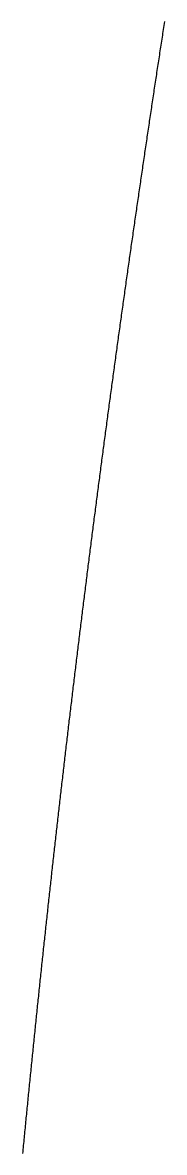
# Model space of a CAD drawing. Extents: x 6805096 to 46905100, y -25788412 to -58651.
# Drawn here: x 6896703 to 7038132, y -10857726 to -9734297 of the extents above; entities that cross this region are included whole.
import ezdxf

# ---------------------------------------------------------------- set-up
doc = ezdxf.new("R2010")
doc.units = 0

msp = doc.modelspace()

# ---------------------------------------------------------------- linework, layer by layer
at = {"layer": 'Layer 1'}
for p, q in [((7037229.798331, -9739155.423699), (7036929.365551, -9741098.929124)), ((7037530.424963, -9737211.945298), (7037229.798331, -9739155.423699)), ((7037831.245445, -9735268.493935), (7037530.424963, -9737211.945298)), ((7038132.259775, -9733325.069626), (7037831.245445, -9735268.493935)), ((7035430.109465, -9750816.861084), (7035130.839821, -9752760.52834)), ((7035729.572969, -9748873.220764), (7035430.109465, -9750816.861084)), ((7036029.23033, -9746929.607392), (7035729.572969, -9748873.220764)), ((7036329.081549, -9744986.020985), (7036029.23033, -9746929.607392)), ((7036629.126623, -9743042.461557), (7036329.081549, -9744986.020985)), ((7036929.365551, -9741098.929124), (7036629.126623, -9743042.461557)), ((7033637.399536, -9762479.268119), (7033339.293076, -9764423.096671)), ((7033935.699863, -9760535.466412), (7033637.399536, -9762479.268119)), ((7034234.194057, -9758591.691567), (7033935.699863, -9760535.466412)), ((7034532.882115, -9756647.943596), (7034234.194057, -9758591.691567)), ((7034831.764037, -9754704.222515), (7034532.882115, -9756647.943596)), ((7035130.839821, -9752760.52834), (7034831.764037, -9754704.222515)), ((7032148.805936, -9772198.679039), (7031851.668832, -9774142.641597)), ((7032446.136913, -9770254.743253), (7032148.805936, -9772198.679039)), ((7032743.661763, -9768310.834253), (7032446.136913, -9770254.743253)), ((7033041.380484, -9766366.952054), (7032743.661763, -9768310.834253)), ((7033339.293076, -9764423.096671), (7033041.380484, -9766366.952054)), ((7030368.891474, -9783862.855439), (7030072.917643, -9785806.978315)), ((7030665.059187, -9781918.759247), (7030368.891474, -9783862.855439)), ((7030961.42078, -9779974.689751), (7030665.059187, -9781918.759247)), ((7031257.976253, -9778030.646968), (7030961.42078, -9779974.689751)), ((7031554.725604, -9776086.630912), (7031257.976253, -9778030.646968)), ((7031851.668832, -9774142.641597), (7031554.725604, -9776086.630912)), ((7028595.956768, -9795527.992408), (7028301.146258, -9797472.275066)), ((7028890.961168, -9793583.736343), (7028595.956768, -9795527.992408)), ((7029186.159457, -9791639.506886), (7028890.961168, -9793583.736343)), ((7029481.551633, -9789695.304053), (7029186.159457, -9791639.506886)), ((7029777.137696, -9787751.127857), (7029481.551633, -9789695.304053)), ((7030072.917643, -9785806.978315), (7029777.137696, -9787751.127857)), ((7026830.002105, -9807194.086739), (7026536.354964, -9809138.528646)), ((7027123.843145, -9805249.671336), (7026830.002105, -9807194.086739)), ((7027417.878081, -9803305.282453), (7027123.843145, -9805249.671336)), ((7027712.106913, -9801360.920103), (7027417.878081, -9803305.282453)), ((7028006.529639, -9799416.584303), (7027712.106913, -9801360.920103)), ((7028301.146258, -9797472.275066), (7028006.529639, -9799416.584303)), ((7025363.705406, -9816916.561022), (7025071.027775, -9818861.135228)), ((7025656.576942, -9814972.013246), (7025363.705406, -9816916.561022)), ((7025949.642381, -9813027.491914), (7025656.576942, -9814972.013246)), ((7026242.901722, -9811082.997043), (7025949.642381, -9813027.491914)), ((7026536.354964, -9809138.528646), (7026242.901722, -9811082.997043)), ((7023610.54824, -9828584.402195), (7023319.034067, -9830529.134671)), ((7023902.256327, -9826639.69606), (7023610.54824, -9828584.402195)), ((7024194.158325, -9824695.016281), (7023902.256327, -9826639.69606)), ((7024486.254234, -9822750.362873), (7024194.158325, -9824695.016281)), ((7024778.544051, -9820805.73585), (7024486.254234, -9822750.362873)), ((7025071.027775, -9818861.135228), (7024778.544051, -9820805.73585)), ((7021864.371937, -9840253.191651), (7021574.021268, -9842198.081862)), ((7022154.916527, -9838308.327691), (7021864.371937, -9840253.191651)), ((7022445.655036, -9836363.489999), (7022154.916527, -9838308.327691)), ((7022736.587463, -9834418.678588), (7022445.655036, -9836363.489999)), ((7023027.713807, -9832473.893474), (7022736.587463, -9834418.678588)), ((7023319.034067, -9830529.134671), (7023027.713807, -9832473.893474)), ((7020125.176784, -9851922.926184), (7019835.989669, -9853867.973597)), ((7020414.557829, -9849977.904934), (7020125.176784, -9851922.926184)), ((7020704.132801, -9848032.909862), (7020414.557829, -9849977.904934)), ((7020993.901699, -9846087.940983), (7020704.132801, -9848032.909862)), ((7021283.864522, -9844142.998311), (7020993.901699, -9846087.940983)), ((7021574.021268, -9842198.081862), (7021283.864522, -9844142.998311)), ((7018392.963071, -9863593.602589), (7018104.939557, -9865538.80667)), ((7018681.180522, -9861648.424583), (7018392.963071, -9863593.602589)), ((7018969.591909, -9859703.272666), (7018681.180522, -9861648.424583)), ((7019258.19723, -9857758.146853), (7018969.591909, -9859703.272666)), ((7019546.996483, -9855813.047158), (7019258.19723, -9857758.146853)), ((7019835.989669, -9853867.973597), (7019546.996483, -9855813.047158)), ((7016954.784896, -9873319.883434), (7016667.731086, -9875265.217663)), ((7017242.032649, -9871374.575206), (7016954.784896, -9873319.883434)), ((7017529.474344, -9869429.292993), (7017242.032649, -9871374.575206)), ((7017817.109981, -9867484.036809), (7017529.474344, -9869429.292993)), ((7018104.939557, -9865538.80667), (7017817.109981, -9867484.036809)), ((7015235.371238, -9884992.278282), (7014949.481118, -9886937.768198)), ((7015521.45531, -9883046.814277), (7015235.371238, -9884992.278282)), ((7015807.733332, -9881101.376198), (7015521.45531, -9883046.814277)), ((7016094.205303, -9879155.964059), (7015807.733332, -9881101.376198)), ((7016380.871221, -9877210.577876), (7016094.205303, -9879155.964059)), ((7016667.731086, -9875265.217663), (7016380.871221, -9877210.577876)), ((7013522.939838, -9896665.605922), (7013238.213456, -9898611.250992)), ((7013807.86018, -9894719.986675), (7013522.939838, -9896665.605922)), ((7014092.974481, -9892774.393263), (7013807.86018, -9894719.986675)), ((7014378.282738, -9890828.825704), (7014092.974481, -9892774.393263)), ((7014663.784951, -9888883.284011), (7014378.282738, -9890828.825704)), ((7014949.481118, -9886937.768198), (7014663.784951, -9888883.284011)), ((7011817.490985, -9908339.863149), (7011533.928388, -9910285.662838)), ((7012101.247549, -9906394.089193), (7011817.490985, -9908339.863149)), ((7012385.19808, -9904448.340984), (7012101.247549, -9906394.089193)), ((7012669.342575, -9902502.618538), (7012385.19808, -9904448.340984)), ((7012953.681034, -9900556.921869), (7012669.342575, -9902502.618538)), ((7013238.213456, -9898611.250992), (7012953.681034, -9900556.921869)), ((7010401.617705, -9918069.118627), (7010119.024966, -9920015.046758)), ((7010684.404417, -9916123.216155), (7010401.617705, -9918069.118627)), ((7010967.385103, -9914177.339356), (7010684.404417, -9916123.216155)), ((7011250.55976, -9912231.488246), (7010967.385103, -9914177.339356)), ((7011533.928388, -9910285.662838), (7011250.55976, -9912231.488246)), ((7008708.970936, -9929745.071773), (7008427.542072, -9931691.153544)), ((7008990.593783, -9927799.015571), (7008708.970936, -9929745.071773)), ((7009272.410611, -9925852.984954), (7008990.593783, -9927799.015571)), ((7009554.421418, -9923906.979936), (7009272.410611, -9925852.984954)), ((7009836.626204, -9921961.000533), (7009554.421418, -9923906.979936)), ((7010119.024966, -9920015.046758), (7009836.626204, -9921961.000533)), ((7007023.307532, -9941421.945424), (7006743.04259, -9943368.180301)), ((7007303.766465, -9939475.736028), (7007023.307532, -9941421.945424)), ((7007584.419387, -9937529.552126), (7007303.766465, -9939475.736028)), ((7007865.266296, -9935583.393735), (7007584.419387, -9937529.552126)), ((7008146.307191, -9933637.26087), (7007865.266296, -9935583.393735)), ((7008427.542072, -9931691.153544), (7008146.307191, -9933637.26087)), ((7005344.627782, -9953099.736377), (7005065.52681, -9955046.123826)), ((7005623.922752, -9951153.37432), (7005344.627782, -9953099.736377)), ((7005903.411719, -9949207.037668), (7005623.922752, -9951153.37432)), ((7006183.094683, -9947260.726438), (7005903.411719, -9949207.037668)), ((7006462.97164, -9945314.440644), (7006183.094683, -9947260.726438)), ((7006743.04259, -9943368.180301), (7006462.97164, -9945314.440644)), ((7003672.931973, -9964778.441426), (7003394.99502, -9966724.980913)), ((7003951.062933, -9962831.927242), (7003672.931973, -9964778.441426)), ((7004229.387898, -9960885.438375), (7003951.062933, -9962831.927242)), ((7004507.906867, -9958938.97484), (7004229.387898, -9960885.438375)), ((7004786.619838, -9956992.536652), (7004507.906867, -9958938.97484)), ((7005065.52681, -9955046.123826), (7004786.619838, -9956992.536652)), ((7002285.187297, -9974511.39159), (7002008.220396, -9976458.057367)), ((7002562.348212, -9972564.751041), (7002285.187297, -9974511.39159)), ((7002839.703138, -9970618.135736), (7002562.348212, -9972564.751041)), ((7003117.252074, -9968671.545688), (7002839.703138, -9970618.135736)), ((7003394.99502, -9966724.980913), (7003117.252074, -9968671.545688)), ((7000626.296132, -9986191.764158), (7000350.493338, -9988138.580994)), ((7000902.292948, -9984244.972462), (7000626.296132, -9986191.764158)), ((7001178.483784, -9982298.20592), (7000902.292948, -9984244.972462)), ((7001454.868638, -9980351.464547), (7001178.483784, -9982298.20592)), ((7001731.447509, -9978404.748358), (7001454.868638, -9980351.464547)), ((7002008.220396, -9976458.057367), (7001731.447509, -9978404.748358)), ((6998974.389728, -9997873.041742), (6998699.751088, -9999820.009102)), ((6999249.222397, -9995926.099433), (6998974.389728, -9997873.041742)), ((6999524.249094, -9993979.182188), (6999249.222397, -9995926.099433)), ((6999799.469817, -9992032.290024), (6999524.249094, -9993979.182188)), ((7000074.884565, -9990085.422954), (6999799.469817, -9992032.290024)), ((7000350.493338, -9988138.580994), (7000074.884565, -9990085.422954)), ((6997329.468372, -10009555.221137), (6997055.993935, -10011502.338487)), ((6997603.136846, -10007608.128748), (6997329.468372, -10009555.221137)), ((6997876.999356, -10005661.061336), (6997603.136846, -10007608.128748)), ((6998151.055901, -10003714.018914), (6997876.999356, -10005661.061336)), ((6998425.306478, -10001767.001498), (6998151.055901, -10003714.018914)), ((6998699.751088, -9999820.009102), (6998425.306478, -10001767.001498)), ((6995964.036586, -10019291.057204), (6995691.532354, -10021238.299138)), ((6996236.734861, -10017343.840157), (6995964.036586, -10019291.057204)), ((6996509.627178, -10015396.648012), (6996236.734861, -10017343.840157)), ((6996782.713537, -10013449.480784), (6996509.627178, -10015396.648012)), ((6997055.993935, -10011502.338487), (6996782.713537, -10013449.480784)), ((6994331.921903, -10030974.881594), (6994060.581963, -10032922.272539)), ((6994603.455895, -10029027.515447), (6994331.921903, -10030974.881594)), ((6994875.183937, -10027080.174113), (6994603.455895, -10029027.515447)), ((6995147.106029, -10025132.857607), (6994875.183937, -10027080.174113)), ((6995419.222168, -10023185.565944), (6995147.106029, -10025132.857607)), ((6995691.532354, -10021238.299138), (6995419.222168, -10023185.565944)), ((6992706.793088, -10042659.598714), (6992436.617487, -10044607.138136)), ((6992977.162748, -10040712.084002), (6992706.793088, -10042659.598714)), ((6993247.726467, -10038764.594013), (6992977.162748, -10040712.084002)), ((6993518.484244, -10036817.128763), (6993247.726467, -10038764.594013)), ((6993789.436076, -10034869.688267), (6993518.484244, -10036817.128763)), ((6994060.581963, -10032922.272539), (6993789.436076, -10034869.688267)), ((6991088.650428, -10054345.20536), (6990819.639215, -10056292.892724)), ((6991357.855709, -10052397.542615), (6991088.650428, -10054345.20536)), ((6991627.255057, -10050449.904506), (6991357.855709, -10052397.542615)), ((6991896.84847, -10048502.291047), (6991627.255057, -10050449.904506)), ((6992166.635947, -10046554.702252), (6991896.84847, -10048502.291047)), ((6992436.617487, -10044607.138136), (6992166.635947, -10046554.702252)), ((6989745.535067, -10064083.888083), (6989477.494213, -10066031.698325)), ((6990013.769995, -10062136.102388), (6989745.535067, -10064083.888083)), ((6990282.198997, -10060188.341253), (6990013.769995, -10062136.102388)), ((6990550.822071, -10058240.604693), (6990282.198997, -10060188.341253)), ((6990819.639215, -10056292.892724), (6990550.822071, -10058240.604693)), ((6988140.20111, -10075771.1172), (6987873.324732, -10077719.074405)), ((6988407.271571, -10073823.184452), (6988140.20111, -10075771.1172)), ((6988674.536113, -10071875.276176), (6988407.271571, -10073823.184452)), ((6988941.994735, -10069927.392386), (6988674.536113, -10071875.276176)), ((6989209.647435, -10067979.533097), (6988941.994735, -10069927.392386)), ((6989477.494213, -10066031.698325), (6989209.647435, -10067979.533097)), ((6986541.854127, -10087459.226762), (6986276.142272, -10089407.330396)), ((6986807.760072, -10085511.147496), (6986541.854127, -10087459.226762)), ((6987073.860106, -10083563.092612), (6986807.760072, -10085511.147496)), ((6987340.154228, -10081615.062126), (6987073.860106, -10083563.092612)), ((6987606.642437, -10079667.056052), (6987340.154228, -10081615.062126)), ((6987873.324732, -10077719.074405), (6987606.642437, -10079667.056052)), ((6984950.494406, -10099148.213563), (6984685.947124, -10101096.463092)), ((6985215.235788, -10097199.988312), (6984950.494406, -10099148.213563)), ((6985480.171266, -10095251.787356), (6985215.235788, -10097199.988312)), ((6985745.300841, -10093303.610708), (6985480.171266, -10095251.787356)), ((6986010.62451, -10091355.458383), (6985745.300841, -10093303.610708)), ((6986276.142272, -10089407.330396), (6986010.62451, -10091355.458383)), ((6983366.122238, -10110838.074398), (6983102.739575, -10112786.469288)), ((6983629.699007, -10108889.703698), (6983366.122238, -10110838.074398)), ((6983893.469881, -10106941.357202), (6983629.699007, -10108889.703698)), ((6984157.43486, -10104993.034926), (6983893.469881, -10106941.357202)), ((6984421.593941, -10103044.736884), (6984157.43486, -10104993.034926)), ((6984685.947124, -10101096.463092), (6984421.593941, -10103044.736884)), ((6982051.150018, -10120580.290447), (6981788.737909, -10122528.806062)), ((6982313.756241, -10118631.798947), (6982051.150018, -10120580.290447)), ((6982576.556575, -10116683.331577), (6982313.756241, -10118631.798947)), ((6982839.55102, -10114734.888352), (6982576.556575, -10116683.331577)), ((6983102.739575, -10112786.469288), (6982839.55102, -10114734.888352)), ((6980479.58911, -10132271.745354), (6980218.341709, -10134220.405352)), ((6980741.030633, -10130323.109384), (6980479.58911, -10132271.745354)), ((6981002.666275, -10128374.497454), (6980741.030633, -10130323.109384)), ((6981264.496036, -10126425.909581), (6981002.666275, -10128374.497454)), ((6981526.519914, -10124477.345779), (6981264.496036, -10126425.909581)), ((6981788.737909, -10122528.806062), (6981526.519914, -10124477.345779)), ((6978915.016572, -10143964.065216), (6978654.933928, -10145912.86906)), ((6979175.293346, -10142015.285309), (6978915.016572, -10143964.065216)), ((6979435.764248, -10140066.529354), (6979175.293346, -10142015.285309)), ((6979696.429277, -10138117.797366), (6979435.764248, -10140066.529354)), ((6979957.288431, -10136169.08936), (6979696.429277, -10138117.797366)), ((6980218.341709, -10134220.405352), (6979957.288431, -10136169.08936)), ((6977357.432693, -10155657.246826), (6977098.514853, -10157606.193984)), ((6977616.54467, -10153708.323516), (6977357.432693, -10155657.246826)), ((6977875.850784, -10151759.42407), (6977616.54467, -10153708.323516)), ((6978135.351032, -10149810.548502), (6977875.850784, -10151759.42407)), ((6978395.045414, -10147861.696827), (6978135.351032, -10149810.548502)), ((6978654.933928, -10145912.86906), (6978395.045414, -10147861.696827)), ((6976064.784893, -10165402.220802), (6975806.83776, -10167351.28698)), ((6976322.92617, -10163453.178399), (6976064.784893, -10165402.220802)), ((6976581.26159, -10161504.159785), (6976322.92617, -10163453.178399)), ((6976839.791151, -10159555.164975), (6976581.26159, -10161504.159785)), ((6977098.514853, -10157606.193984), (6976839.791151, -10159555.164975)), ((6974520.014304, -10177096.973961), (6974263.232064, -10179046.182472)), ((6974776.990696, -10175147.789135), (6974520.014304, -10177096.973961)), ((6975034.161239, -10173198.628009), (6974776.990696, -10175147.789135)), ((6975291.525932, -10171249.490598), (6975034.161239, -10173198.628009)), ((6975549.084773, -10169300.376916), (6975291.525932, -10171249.490598)), ((6975806.83776, -10167351.28698), (6975549.084773, -10169300.376916)), ((6972982.233191, -10188792.579788), (6972726.615892, -10190741.930099)), ((6973238.044651, -10186843.253073), (6972982.233191, -10188792.579788)), ((6973494.050269, -10184893.949969), (6973238.044651, -10186843.253073)), ((6973750.250045, -10182944.670491), (6973494.050269, -10184893.949969)), ((6974006.643977, -10180995.414654), (6973750.250045, -10182944.670491)), ((6974263.232064, -10179046.182472), (6974006.643977, -10180995.414654)), ((6971451.441844, -10200489.035078), (6971196.989533, -10202438.526654)), ((6971706.088322, -10198539.567008), (6971451.441844, -10200489.035078)), ((6971960.928968, -10196590.122461), (6971706.088322, -10198539.567008)), ((6972215.963779, -10194640.70145), (6971960.928968, -10196590.122461)), ((6972471.192754, -10192691.303991), (6972215.963779, -10194640.70145)), ((6972726.615892, -10190741.930099), (6972471.192754, -10192691.303991)), ((6970181.122, -10210236.727736), (6969927.640551, -10212186.336626)), ((6970434.797624, -10208287.142279), (6970181.122, -10210236.727736)), ((6970688.667422, -10206337.58027), (6970434.797624, -10208287.142279)), ((6970942.731392, -10204388.041723), (6970688.667422, -10206337.58027)), ((6971196.989533, -10202438.526654), (6970942.731392, -10204388.041723)), ((6968663.145972, -10221934.732051), (6968410.8296, -10223884.481227)), ((6968915.656528, -10219985.006219), (6968663.145972, -10221934.732051)), ((6969168.361264, -10218035.303745), (6968915.656528, -10219985.006219)), ((6969421.260181, -10216085.624645), (6969168.361264, -10218035.303745)), ((6969674.353277, -10214135.968934), (6969421.260181, -10216085.624645)), ((6969927.640551, -10212186.336626), (6969674.353277, -10214135.968934)), ((6967152.160528, -10233633.576748), (6966901.009281, -10235583.465677)), ((6967403.505966, -10231683.711075), (6967152.160528, -10233633.576748)), ((6967655.045594, -10229733.868671), (6967403.505966, -10231683.711075)), ((6967906.779409, -10227784.049552), (6967655.045594, -10229733.868671)), ((6968158.707412, -10225834.253732), (6967906.779409, -10227784.049552)), ((6968410.8296, -10223884.481227), (6968158.707412, -10225834.253732)), ((6965648.165956, -10245333.258623), (6965398.179883, -10247283.286769)), ((6965898.346229, -10243383.253643), (6965648.165956, -10245333.258623)), ((6966148.720699, -10241433.271843), (6965898.346229, -10243383.253643)), ((6966399.289365, -10239483.313239), (6966148.720699, -10241433.271843)), ((6966650.052227, -10237533.377845), (6966399.289365, -10239483.313239)), ((6966901.009281, -10235583.465677), (6966650.052227, -10237533.377845)), ((6964400.177604, -10255083.630717), (6964151.162545, -10257033.77447)), ((6964649.386869, -10253133.510056), (6964400.177604, -10255083.630717)), ((6964898.790338, -10251183.412501), (6964649.386869, -10253133.510056)), ((6965148.38801, -10249233.338067), (6964898.790338, -10251183.412501)), ((6965398.179883, -10247283.286769), (6965148.38801, -10249233.338067)), ((6962909.000382, -10266784.839093), (6962661.150584, -10268735.121085)), ((6963157.044392, -10264834.580104), (6962909.000382, -10266784.839093)), ((6963405.282616, -10262884.344132), (6963157.044392, -10264834.580104)), ((6963653.71505, -10260934.131193), (6963405.282616, -10262884.344132)), ((6963902.341693, -10258983.941301), (6963653.71505, -10260934.131193)), ((6964151.162545, -10257033.77447), (6963902.341693, -10258983.941301)), ((6961424.814849, -10278486.875566), (6961178.130362, -10280437.295263)), ((6961671.693558, -10276536.478783), (6961424.814849, -10278486.875566)), ((6961918.766488, -10274586.104929), (6961671.693558, -10276536.478783)), ((6962166.033636, -10272635.754018), (6961918.766488, -10274586.104929)), ((6962413.495002, -10270685.426065), (6962166.033636, -10272635.754018)), ((6962661.150584, -10268735.121085), (6962413.495002, -10270685.426065)), ((6959947.621296, -10290189.736931), (6959702.102166, -10292140.293798)), ((6960193.334655, -10288239.202889), (6959947.621296, -10290189.736931)), ((6960439.242242, -10286288.691686), (6960193.334655, -10288239.202889)), ((6960685.344057, -10284338.203337), (6960439.242242, -10286288.691686)), ((6960931.640097, -10282387.737858), (6960685.344057, -10284338.203337)), ((6961178.130362, -10280437.295263), (6960931.640097, -10282387.737858)), ((6958721.967971, -10299942.749215), (6958477.42001, -10301893.419983)), ((6958966.710169, -10297992.101198), (6958721.967971, -10299942.749215)), ((6959211.646601, -10296041.475946), (6958966.710169, -10297992.101198)), ((6959456.777268, -10294090.873475), (6959211.646601, -10296041.475946)), ((6959702.102166, -10292140.293798), (6959456.777268, -10294090.873475)), ((6957257.593796, -10311647.114557), (6957014.211281, -10313597.921516)), ((6957501.170556, -10309696.33026), (6957257.593796, -10311647.114557)), ((6957744.941558, -10307745.568639), (6957501.170556, -10309696.33026)), ((6957988.906802, -10305794.82971), (6957744.941558, -10307745.568639)), ((6958233.066287, -10303844.113486), (6957988.906802, -10305794.82971)), ((6958477.42001, -10301893.419983), (6958233.066287, -10303844.113486)), ((6955800.212419, -10323352.295711), (6955557.995398, -10325303.238326)), ((6956042.623692, -10321401.375668), (6955800.212419, -10323352.295711)), ((6956285.229216, -10319450.478212), (6956042.623692, -10321401.375668)), ((6956528.02899, -10317499.603358), (6956285.229216, -10319450.478212)), ((6956771.023012, -10315548.751121), (6956528.02899, -10317499.603358)), ((6957014.211281, -10313597.921516), (6956771.023012, -10315548.751121)), ((6954349.824127, -10335058.289471), (6954108.772649, -10337009.367209)), ((6954591.069866, -10333107.234216), (6954349.824127, -10335058.289471)), ((6954832.509863, -10331156.201459), (6954591.069866, -10333107.234216)), ((6955074.144119, -10329205.191215), (6954832.509863, -10331156.201459)), ((6955315.972631, -10327254.203499), (6955074.144119, -10329205.191215)), ((6955557.995398, -10325303.238326), (6955315.972631, -10327254.203499)), ((6952906.42921, -10346765.092631), (6952666.543322, -10348716.304958)), ((6953146.509366, -10344813.902699), (6952906.42921, -10346765.092631)), ((6953386.78379, -10342862.735175), (6953146.509366, -10344813.902699)), ((6953627.252479, -10340911.590076), (6953386.78379, -10342862.735175)), ((6953867.915432, -10338960.467416), (6953627.252479, -10340911.590076)), ((6954108.772649, -10337009.367209), (6953867.915432, -10338960.467416)), ((6951708.942482, -10356521.377912), (6951470.027957, -10358472.701988)), ((6951948.051283, -10354570.076157), (6951708.942482, -10356521.377912)), ((6952187.354357, -10352618.796736), (6951948.051283, -10354570.076157)), ((6952426.851704, -10350667.539665), (6952187.354357, -10352618.796736)), ((6952666.543322, -10348716.304958), (6952426.851704, -10350667.539665)), ((6950278.369502, -10368229.656651), (6950040.620656, -10370181.114337)), ((6950516.312632, -10366278.221197), (6950278.369502, -10368229.656651)), ((6950754.450044, -10364326.807989), (6950516.312632, -10366278.221197)), ((6950992.781736, -10362375.417042), (6950754.450044, -10364326.807989)), ((6951231.307708, -10360424.04837), (6950992.781736, -10362375.417042)), ((6951470.027957, -10358472.701988), (6951231.307708, -10360424.04837)), ((6948854.790715, -10379938.735711), (6948618.207596, -10381890.326471)), ((6949091.568126, -10377987.167093), (6948854.790715, -10379938.735711)), ((6949328.539827, -10376035.620631), (6949091.568126, -10377987.167093)), ((6949565.705817, -10374084.096341), (6949328.539827, -10376035.620631)), ((6949803.066093, -10372132.594238), (6949565.705817, -10374084.096341)), ((6950040.620656, -10370181.114337), (6949803.066093, -10372132.594238)), ((6947438.20641, -10391648.611886), (6947202.789065, -10393600.335188)), ((6947673.818054, -10389696.910638), (6947438.20641, -10391648.611886)), ((6947909.623996, -10387745.231457), (6947673.818054, -10389696.910638)), ((6948145.624235, -10385793.574359), (6947909.623996, -10387745.231457)), ((6948381.818768, -10383841.939359), (6948145.624235, -10385793.574359)), ((6948618.207596, -10381890.326471), (6948381.818768, -10383841.939359)), ((6946263.062704, -10401407.448627), (6946028.616875, -10403359.281972)), ((6946497.702839, -10399455.637262), (6946263.062704, -10401407.448627)), ((6946732.537278, -10397503.84789), (6946497.702839, -10399455.637262)), ((6946967.566021, -10395552.080527), (6946732.537278, -10397503.84789)), ((6947202.789065, -10393600.335188), (6946967.566021, -10395552.080527)), ((6944859.302365, -10413118.777857), (6944626.0224, -10415070.742763)), ((6945092.776645, -10411166.834841), (6944859.302365, -10413118.777857)), ((6945326.445237, -10409214.913729), (6945092.776645, -10411166.834841)), ((6945560.30814, -10407263.014538), (6945326.445237, -10409214.913729)), ((6945794.365354, -10405311.13728), (6945560.30814, -10407263.014538)), ((6946028.616875, -10403359.281972), (6945794.365354, -10405311.13728)), ((6943462.537326, -10424830.895122), (6943230.423272, -10426782.991055)), ((6943694.845703, -10422878.820989), (6943462.537326, -10424830.895122)), ((6943927.348399, -10420926.768672), (6943694.845703, -10422878.820989)), ((6944160.045415, -10418974.738185), (6943927.348399, -10420926.768672)), ((6944392.936749, -10417022.729544), (6944160.045415, -10418974.738185)), ((6944626.0224, -10415070.742763), (6944392.936749, -10417022.729544)), ((6942072.767876, -10436543.797216), (6941841.819781, -10438496.023643)), ((6942303.910301, -10434591.592501), (6942072.767876, -10436543.797216)), ((6942535.247054, -10432639.409512), (6942303.910301, -10434591.592501)), ((6942766.778135, -10430687.248265), (6942535.247054, -10432639.409512)), ((6942998.503541, -10428735.108775), (6942766.778135, -10430687.248265)), ((6943230.423272, -10426782.991055), (6942998.503541, -10428735.108775)), ((6940919.970728, -10446305.146172), (6940689.994303, -10448257.480935)), ((6941150.14149, -10444352.833046), (6940919.970728, -10446305.146172)), ((6941380.506587, -10442400.541573), (6941150.14149, -10444352.833046)), ((6941611.066018, -10440448.271767), (6941380.506587, -10442400.541573)), ((6941841.819781, -10438496.023643), (6941611.066018, -10440448.271767)), ((6939543.027273, -10458019.478797), (6939314.216896, -10459971.943074)), ((6939772.031995, -10456067.036068), (6939543.027273, -10458019.478797)), ((6940001.231061, -10454114.614903), (6939772.031995, -10456067.036068)), ((6940230.624468, -10452162.215315), (6940001.231061, -10454114.614903)), ((6940460.212216, -10450209.837321), (6940230.624468, -10452162.215315)), ((6940689.994303, -10448257.480935), (6940460.212216, -10450209.837321)), ((6938173.080225, -10469734.587171), (6937945.435944, -10471687.180429)), ((6938400.91886, -10467782.015373), (6938173.080225, -10469734.587171)), ((6938628.951845, -10465829.46505), (6938400.91886, -10467782.015373)), ((6938857.17918, -10463876.936216), (6938628.951845, -10465829.46505)), ((6939085.600865, -10461924.428886), (6938857.17918, -10463876.936216)), ((6939314.216896, -10459971.943074), (6939085.600865, -10461924.428886)), ((6936810.129873, -10481450.46809), (6936583.651735, -10483403.189793)), ((6937036.802371, -10479497.767757), (6936810.129873, -10481450.46809)), ((6937263.669229, -10477545.08881), (6937036.802371, -10479497.767757)), ((6937490.730444, -10475592.431263), (6937263.669229, -10477545.08881)), ((6937717.986016, -10473639.795131), (6937490.730444, -10475592.431263)), ((6937945.435944, -10471687.180429), (6937717.986016, -10473639.795131)), ((6935679.682819, -10491214.290015), (6935454.176505, -10493167.118348)), ((6935905.3835, -10489261.482978), (6935679.682819, -10491214.290015)), ((6936131.278548, -10487308.697252), (6935905.3835, -10489261.482978)), ((6936357.36796, -10485355.932852), (6936131.278548, -10487308.697252)), ((6936583.651735, -10483403.189793), (6936357.36796, -10485355.932852)), ((6934329.560491, -10502931.57894), (6934105.220409, -10504884.53474)), ((6934554.094949, -10500978.644348), (6934329.560491, -10502931.57894)), ((6934778.82378, -10499025.730977), (6934554.094949, -10500978.644348)), ((6935003.746984, -10497072.838844), (6934778.82378, -10499025.730977)), ((6935228.864559, -10495119.967963), (6935003.746984, -10497072.838844)), ((6935454.176505, -10493167.118348), (6935228.864559, -10495119.967963)), ((6932986.435677, -10514649.63133), (6932763.261876, -10516602.714062)), ((6933209.803862, -10512696.569716), (6932986.435677, -10514649.63133)), ((6933433.366429, -10510743.529235), (6933209.803862, -10512696.569716)), ((6933657.123377, -10508790.509902), (6933433.366429, -10510743.529235)), ((6933881.074704, -10506837.511732), (6933657.123377, -10508790.509902)), ((6934105.220409, -10504884.53474), (6933881.074704, -10506837.511732)), ((6931650.308666, -10526368.443978), (6931428.301193, -10528321.653108)), ((6931872.51053, -10524415.255876), (6931650.308666, -10526368.443978)), ((6932094.906785, -10522462.08882), (6931872.51053, -10524415.255876)), ((6932317.497428, -10520508.942822), (6932094.906785, -10522462.08882)), ((6932540.282459, -10518555.817897), (6932317.497428, -10520508.942822)), ((6932763.261876, -10516602.714062), (6932540.282459, -10518555.817897)), ((6930542.215242, -10536134.699625), (6930321.179746, -10538088.013679)), ((6930763.445136, -10534181.406526), (6930542.215242, -10536134.699625)), ((6930984.869426, -10532228.134397), (6930763.445136, -10534181.406526)), ((6931206.488113, -10530274.883253), (6930984.869426, -10532228.134397)), ((6931428.301193, -10528321.653108), (6931206.488113, -10530274.883253)), ((6929218.918284, -10547854.897756), (6928999.049205, -10549808.337229)), ((6929438.98177, -10545901.479149), (6929218.918284, -10547854.897756)), ((6929659.23966, -10543948.081423), (6929438.98177, -10545901.479149)), ((6929879.691953, -10541994.704593), (6929659.23966, -10543948.081423)), ((6930100.338649, -10540041.348673), (6929879.691953, -10541994.704593)), ((6930321.179746, -10538088.013679), (6930100.338649, -10540041.348673)), ((6927902.619948, -10559575.847066), (6927683.917334, -10561529.411423)), ((6928121.516976, -10557622.303485), (6927902.619948, -10559575.847066)), ((6928340.608418, -10555668.780696), (6928121.516976, -10557622.303485)), ((6928559.894271, -10553715.278714), (6928340.608418, -10555668.780696)), ((6928779.374534, -10551761.797553), (6928559.894271, -10553715.278714)), ((6928999.049205, -10549808.337229), (6928779.374534, -10551761.797553)), ((6926593.320521, -10571297.544348), (6926375.784419, -10573251.233056)), ((6926811.051044, -10569343.876327), (6926593.320521, -10571297.544348)), ((6927028.975989, -10567390.22901), (6926811.051044, -10569343.876327)), ((6927247.095353, -10565436.60241), (6927028.975989, -10567390.22901)), ((6927465.409135, -10563482.996543), (6927247.095353, -10565436.60241)), ((6927683.917334, -10561529.411423), (6927465.409135, -10563482.996543)), ((6925507.584262, -10581066.194472), (6925291.020291, -10583019.986398)), ((6925724.342661, -10579112.42316), (6925507.584262, -10581066.194472)), ((6925941.295488, -10577158.672477), (6925724.342661, -10579112.42316)), ((6926158.442741, -10575204.942437), (6925941.295488, -10577158.672477)), ((6926375.784419, -10573251.233056), (6926158.442741, -10575204.942437)), ((6924211.116918, -10592789.254714), (6923995.719549, -10594743.170011)), ((6924426.708724, -10590835.359942), (6924211.116918, -10592789.254714)), ((6924642.494966, -10588881.485709), (6924426.708724, -10590835.359942)), ((6924858.475642, -10586927.632031), (6924642.494966, -10588881.485709)), ((6925074.650751, -10584973.798923), (6924858.475642, -10586927.632031)), ((6925291.020291, -10583019.986398), (6925074.650751, -10584973.798923)), ((6922921.649302, -10604513.053848), (6922707.418582, -10606467.091982)), ((6923136.074467, -10602559.03615), (6922921.649302, -10604513.053848)), ((6923350.694076, -10600605.038902), (6923136.074467, -10602559.03615)), ((6923565.508126, -10598651.06212), (6923350.694076, -10600605.038902)), ((6923780.516618, -10596697.105818), (6923565.508126, -10598651.06212)), ((6923995.719549, -10594743.170011), (6923780.516618, -10596697.105818)), ((6921639.181702, -10616237.58867), (6921426.11768, -10618191.749107)), ((6921852.440178, -10614283.44858), (6921639.181702, -10616237.58867)), ((6922065.893105, -10612329.328851), (6921852.440178, -10614283.44858)), ((6922279.540482, -10610375.229499), (6922065.893105, -10612329.328851)), ((6922493.382308, -10608421.150537), (6922279.540482, -10610375.229499)), ((6922707.418582, -10606467.091982), (6922493.382308, -10608421.150537)), ((6920575.806145, -10626008.594026), (6920363.714407, -10627962.855974)), ((6920788.092343, -10624054.35235), (6920575.806145, -10626008.594026)), ((6921000.572998, -10622100.130962), (6920788.092343, -10624054.35235)), ((6921213.248111, -10620145.929876), (6921000.572998, -10622100.130962)), ((6921426.11768, -10618191.749107), (6921213.248111, -10620145.929876)), ((6919306.172658, -10637734.469283), (6919095.247706, -10639688.852555)), ((6919517.292078, -10635780.106195), (6919306.172658, -10637734.469283)), ((6919728.605964, -10633825.763305), (6919517.292078, -10635780.106195)), ((6919940.114315, -10631871.440628), (6919728.605964, -10633825.763305)), ((6920151.81713, -10629917.138179), (6919940.114315, -10631871.440628)), ((6920363.714407, -10627962.855974), (6920151.81713, -10629917.138179)), ((6918043.540005, -10649461.071147), (6917833.781887, -10651415.575209)), ((6918253.492599, -10647506.58718), (6918043.540005, -10649461.071147)), ((6918463.639668, -10645552.123323), (6918253.492599, -10647506.58718)), ((6918673.981209, -10643597.67959), (6918463.639668, -10645552.123323)), ((6918884.517222, -10641643.255995), (6918673.981209, -10643597.67959)), ((6919095.247706, -10639688.852555), (6918884.517222, -10641643.255995)), ((6916787.908476, -10661188.396413), (6916579.317239, -10663143.02073)), ((6916996.694196, -10659233.792102), (6916787.908476, -10661188.396413)), ((6917205.674399, -10657279.207811), (6916996.694196, -10659233.792102)), ((6917414.849082, -10655324.643555), (6917205.674399, -10657279.207811)), ((6917624.218245, -10653370.099349), (6917414.849082, -10655324.643555)), ((6917833.781887, -10651415.575209), (6917624.218245, -10653370.099349)), ((6915746.897156, -10670961.717754), (6915539.278358, -10672916.441875)), ((6915954.710445, -10669007.013564), (6915746.897156, -10670961.717754)), ((6916162.718222, -10667052.32932), (6915954.710445, -10669007.013564)), ((6916370.920488, -10665097.665037), (6916162.718222, -10667052.32932)), ((6916579.317239, -10663143.02073), (6916370.920488, -10665097.665037)), ((6914504.101769, -10682690.360932), (6914297.649941, -10684645.20433)), ((6914710.748095, -10680735.537377), (6914504.101769, -10682690.360932)), ((6914917.588919, -10678780.733679), (6914710.748095, -10680735.537377)), ((6915124.624238, -10676825.949853), (6914917.588919, -10678780.733679)), ((6915331.854051, -10674871.185913), (6915124.624238, -10676825.949853)), ((6915539.278358, -10672916.441875), (6915331.854051, -10674871.185913)), ((6913268.308323, -10694419.718431), (6913063.023513, -10696374.680571)), ((6913473.787639, -10692464.776045), (6913268.308323, -10694419.718431)), ((6913679.46146, -10690509.853427), (6913473.787639, -10692464.776045)), ((6913885.329785, -10688554.950592), (6913679.46146, -10690509.853427)), ((6914091.392613, -10686600.067555), (6913885.329785, -10688554.950592)), ((6914297.649941, -10684645.20433), (6914091.392613, -10686600.067555)), ((6912039.517107, -10706149.787046), (6911835.399363, -10708104.867394)), ((6912243.829365, -10704194.726364), (6912039.517107, -10706149.787046)), ((6912448.336135, -10702239.68536), (6912243.829365, -10704194.726364)), ((6912653.037418, -10700284.66405), (6912448.336135, -10702239.68536)), ((6912857.933211, -10698329.662448), (6912653.037418, -10700284.66405)), ((6913063.023513, -10696374.680571), (6912857.933211, -10698329.662448)), ((6911020.873561, -10715925.385127), (6910817.72841, -10717880.563573)), ((6911224.213233, -10713970.226272), (6911020.873561, -10715925.385127)), ((6911427.747425, -10712015.087021), (6911224.213233, -10713970.226272)), ((6911631.476136, -10710059.96739), (6911427.747425, -10712015.087021)), ((6911835.399363, -10708104.867394), (6911631.476136, -10710059.96739)), ((6909804.920516, -10727656.749131), (6909602.94252, -10729612.044805)), ((6910007.093042, -10725701.472958), (6909804.920516, -10727656.749131)), ((6910209.460096, -10723746.216301), (6910007.093042, -10725701.472958)), ((6910412.021676, -10721790.979174), (6910209.460096, -10723746.216301)), ((6910614.777781, -10719835.761593), (6910412.021676, -10721790.979174)), ((6910817.72841, -10717880.563573), (6910614.777781, -10719835.761593)), ((6908595.97052, -10739388.81517), (6908395.159726, -10741344.227538)), ((6908796.975851, -10737433.422214), (6908595.97052, -10739388.81517)), ((6908998.175718, -10735478.048684), (6908796.975851, -10737433.422214)), ((6909199.570119, -10733522.694596), (6908998.175718, -10735478.048684)), ((6909401.159054, -10731567.359965), (6909199.570119, -10733522.694596)), ((6909602.94252, -10729612.044805), (6909401.159054, -10731567.359965)), ((6907394.023861, -10751121.580039), (6907194.380318, -10753077.108568)), ((6907593.861949, -10749166.070834), (6907394.023861, -10751121.580039)), ((6907793.894581, -10747210.580966), (6907593.861949, -10749166.070834)), ((6907994.121755, -10745255.110451), (6907793.894581, -10747210.580966)), ((6908194.543471, -10743299.659303), (6907994.121755, -10745255.110451)), ((6908395.159726, -10741344.227538), (6908194.543471, -10743299.659303)), ((6906397.751624, -10760899.415614), (6906199.080827, -10762855.040534)), ((6906596.616973, -10758943.809942), (6906397.751624, -10760899.415614)), ((6906795.676872, -10756988.223534), (6906596.616973, -10758943.809942)), ((6906994.931321, -10755032.656404), (6906795.676872, -10756988.223534)), ((6907194.380318, -10753077.108568), (6906994.931321, -10755032.656404)), ((6905208.645166, -10772633.453348), (6905011.141708, -10774589.193449)), ((6905406.343183, -10770677.732406), (6905208.645166, -10772633.453348)), ((6905604.23576, -10768722.030639), (6905406.343183, -10770677.732406)), ((6905802.322893, -10766766.348062), (6905604.23576, -10768722.030639)), ((6906000.604583, -10764810.684688), (6905802.322893, -10766766.348062)), ((6906199.080827, -10762855.040534), (6906000.604583, -10764810.684688)), ((6904026.542862, -10784368.180832), (6903830.206791, -10786324.03558)), ((6904223.073501, -10782412.345155), (6904026.542862, -10784368.180832)), ((6904419.798706, -10780456.528563), (6904223.073501, -10782412.345155)), ((6904616.718476, -10778500.731072), (6904419.798706, -10780456.528563)), ((6904813.832811, -10776544.952695), (6904616.718476, -10778500.731072)), ((6905011.141708, -10774589.193449), (6904813.832811, -10776544.952695)), ((6902851.445002, -10796103.594861), (6902656.276367, -10798059.563721)), ((6903046.808214, -10794147.644982), (6902851.445002, -10796103.594861)), ((6903242.366, -10792191.7141), (6903046.808214, -10794147.644982)), ((6903438.118359, -10790235.802229), (6903242.366, -10792191.7141)), ((6903634.06529, -10788279.909384), (6903438.118359, -10790235.802229)), ((6903830.206791, -10786324.03558), (6903634.06529, -10788279.909384)), ((6901877.547611, -10805883.628683), (6901683.351875, -10807839.692229)), ((6902071.93793, -10803927.584044), (6901877.547611, -10805883.628683)), ((6902266.522829, -10801971.558328), (6902071.93793, -10803927.584044)), ((6902461.302309, -10800015.551549), (6902266.522829, -10801971.558328)), ((6902656.276367, -10798059.563721), (6902461.302309, -10800015.551549)), ((6900715.291982, -10817620.293053), (6900522.26377, -10819576.469732)), ((6900908.514785, -10815664.135192), (6900715.291982, -10817620.293053)), ((6901101.932177, -10813707.996164), (6900908.514785, -10815664.135192)), ((6901295.544157, -10811751.875985), (6901101.932177, -10813707.996164)), ((6901489.350723, -10809795.774668), (6901295.544157, -10811751.875985)), ((6901683.351875, -10807839.692229), (6901489.350723, -10809795.774668)), ((6899560.041614, -10829357.634887), (6899368.180974, -10831313.924166)), ((6899752.096853, -10827401.364338), (6899560.041614, -10829357.634887)), ((6899944.34669, -10825445.112533), (6899752.096853, -10827401.364338)), ((6900136.791122, -10823488.879487), (6899944.34669, -10825445.112533)), ((6900329.430149, -10821532.665216), (6900136.791122, -10823488.879487)), ((6900522.26377, -10819576.469732), (6900329.430149, -10821532.665216)), ((6898602.684425, -10839139.268277), (6898411.796798, -10841095.65098)), ((6898793.766657, -10837182.904229), (6898602.684425, -10839139.268277)), ((6898985.043494, -10835226.558851), (6898793.766657, -10837182.904229)), ((6899176.514933, -10833270.232159), (6898985.043494, -10835226.558851)), ((6899368.180974, -10831313.924166), (6899176.514933, -10833270.232159)), ((6897460.277788, -10850877.843804), (6897270.55782, -10852834.338127)), ((6897650.192368, -10848921.368048), (6897460.277788, -10850877.843804)), ((6897840.301561, -10846964.910872), (6897650.192368, -10848921.368048)), ((6898030.605364, -10845008.472292), (6897840.301561, -10846964.910872)), ((6898221.103777, -10843052.052324), (6898030.605364, -10845008.472292)), ((6898411.796798, -10841095.65098), (6898221.103777, -10843052.052324)), ((6896891.701731, -10856747.382412), (6896702.565612, -10858703.932345)), ((6897081.032468, -10854790.851001), (6896891.701731, -10856747.382412)), ((6897270.55782, -10852834.338127), (6897081.032468, -10854790.851001))]:
    msp.add_line(p, q, dxfattribs=at)

doc.saveas('drawing.dxf')
